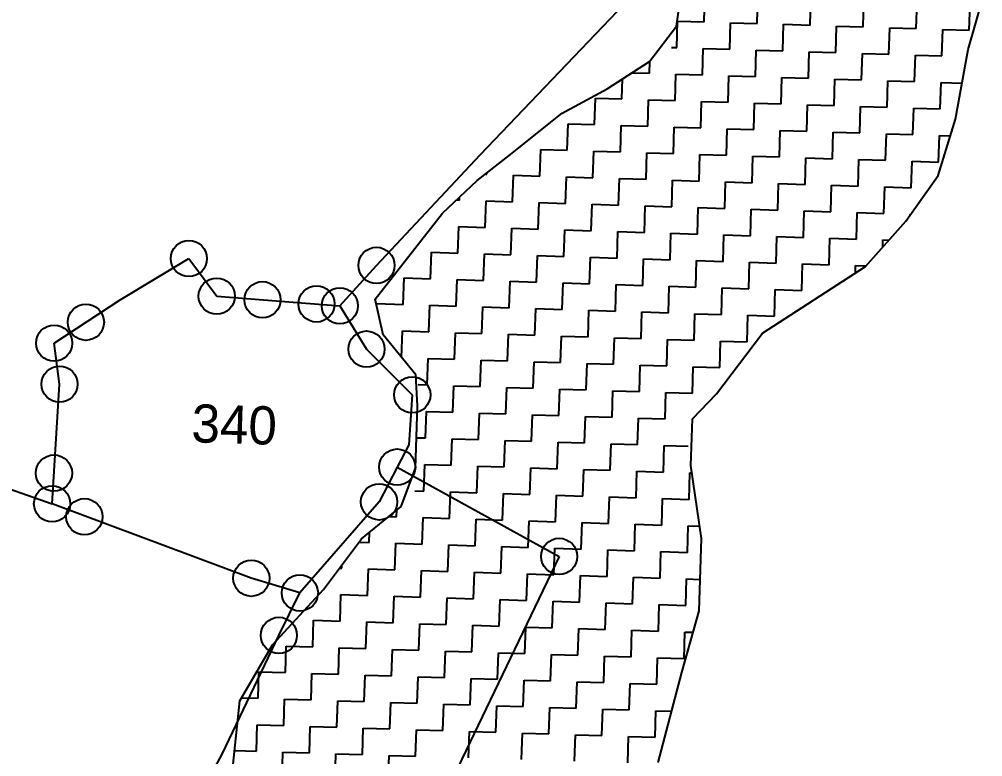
# Model space of a CAD drawing. Header units: metres. Extents: x 289133 to 292218, y 2093453 to 2100632.
# Drawn here: x 290253.3 to 290493.6, y 2095327.5 to 2095511.4 of the extents above; entities that cross this region are included whole.
import ezdxf
from ezdxf.enums import TextEntityAlignment as Align

# ---------------------------------------------------------------- set-up
doc = ezdxf.new("R2010")
doc.units = ezdxf.units.M
doc.header["$MEASUREMENT"] = 0
for name, color, linetype in [('POLY_HATCH', 12, 'Continuous'), ('POLY_PARCEL', 6, 'Continuous'), ('TEXT_PARCEL', 7, 'Continuous')]:
    doc.layers.add(name, color=color, linetype=linetype)
doc.styles.add('TEXT_MAP', font='', dxfattribs={"height": 1.8})
doc.styles.get('TEXT_MAP').set_extended_font_data('Kruti Dev 050')

msp = doc.modelspace()

# ---------------------------------------------------------------- linework, layer by layer
for centre in [(290295.59, 2095451.69), (290342.37, 2095450), (290302.52, 2095442.33), (290313.95, 2095441.43), (290327.42, 2095440.37), (290333.25, 2095439.92), (290269.9, 2095435.81), (290261.96, 2095430.61), (290339.89, 2095429.12), (290263.32, 2095420.37), (290351.32, 2095417.7), (290347.57, 2095399.7), (290261.93, 2095398.21), (290261.45, 2095390.55), (290343.02, 2095391.01), (290269.51, 2095387.32), (290387.97, 2095377.43), (290311.16, 2095371.97), (290323.29, 2095368.3), (290318.04, 2095357.74)]:
    msp.add_circle(centre, 4.51)
at = {"layer": 'POLY_HATCH'}
for p, q in [((290417.21, 2095509.63), (290418.86, 2095521.2)), ((290489.99, 2095503.81), (290493.62, 2095516.61)), ((290410.47, 2095500.8), (290417.21, 2095509.63)), ((290486.86, 2095486.47), (290489.99, 2095503.81)), ((290399.92, 2095494.03), (290410.47, 2095500.8)), ((290388.74, 2095487.92), (290399.92, 2095494.03)), ((290375.49, 2095477.36), (290388.74, 2095487.92)), ((290482.54, 2095472.4), (290486.86, 2095486.47)), ((290367.54, 2095471.15), (290375.49, 2095477.36)), ((290474.43, 2095461.03), (290482.54, 2095472.4)), ((290358.89, 2095463.03), (290367.54, 2095471.15)), ((290342.07, 2095441.6), (290358.89, 2095463.03)), ((290464.39, 2095449.72), (290474.43, 2095461.03)), ((290438.67, 2095433.09), (290464.39, 2095449.72)), ((290344.09, 2095432.64), (290342.07, 2095441.6)), ((290427.21, 2095417.96), (290438.67, 2095433.09)), ((290352.17, 2095422.7), (290344.09, 2095432.64)), ((290352.58, 2095414.94), (290352.17, 2095422.7)), ((290421.2, 2095411.69), (290427.21, 2095417.96)), ((290352.09, 2095399.46), (290352.58, 2095414.94)), ((290420.83, 2095400.07), (290421.2, 2095411.69)), ((290348.56, 2095389.88), (290352.09, 2095399.46)), ((290423.49, 2095381.91), (290420.83, 2095400.07)), ((290338.61, 2095381.8), (290348.56, 2095389.88)), ((290329.17, 2095369.18), (290338.61, 2095381.8)), ((290422.92, 2095363.84), (290423.49, 2095381.91)), ((290316.46, 2095355.37), (290329.17, 2095369.18)), ((290418.56, 2095348.48), (290422.92, 2095363.84)), ((290308.27, 2095341.42), (290316.46, 2095355.37)), ((290412.69, 2095326.06), (290418.56, 2095348.48)), ((290306.43, 2095324.04), (290308.27, 2095341.42))]:
    msp.add_line(p, q, dxfattribs=at)
at = {"layer": 'POLY_HATCH', "linetype": 'Continuous'}
for p, q in [((290424.1, 2095510.72), (290424.31, 2095517.34)), ((290437.33, 2095510.3), (290437.54, 2095516.92)), ((290450.56, 2095509.89), (290450.77, 2095516.5)), ((290463.79, 2095509.47), (290464, 2095516.09)), ((290477.03, 2095509.06), (290477.23, 2095515.67)), ((290490.26, 2095508.64), (290490.46, 2095515.25)), ((290417.28, 2095504.31), (290417.49, 2095510.93)), ((290417.49, 2095510.93), (290424.1, 2095510.72)), ((290430.51, 2095503.9), (290430.72, 2095510.51)), ((290430.72, 2095510.51), (290437.33, 2095510.3)), ((290443.74, 2095503.48), (290443.95, 2095510.1)), ((290443.95, 2095510.1), (290450.56, 2095509.89)), ((290456.97, 2095503.07), (290457.18, 2095509.68)), ((290457.18, 2095509.68), (290463.79, 2095509.47)), ((290470.2, 2095502.65), (290470.41, 2095509.26)), ((290470.41, 2095509.26), (290477.03, 2095509.06)), ((290483.43, 2095502.23), (290483.64, 2095508.85)), ((290483.64, 2095508.85), (290490.26, 2095508.64)), ((290416, 2095504.35), (290417.28, 2095504.31)), ((290423.69, 2095497.49), (290423.9, 2095504.11)), ((290423.9, 2095504.11), (290430.51, 2095503.9)), ((290436.92, 2095497.07), (290437.13, 2095503.69)), ((290437.13, 2095503.69), (290443.74, 2095503.48)), ((290450.15, 2095496.66), (290450.36, 2095503.27)), ((290450.36, 2095503.27), (290456.97, 2095503.07)), ((290463.38, 2095496.24), (290463.59, 2095502.86)), ((290463.59, 2095502.86), (290470.2, 2095502.65)), ((290410.46, 2095497.91), (290410.55, 2095500.85)), ((290476.61, 2095495.83), (290476.82, 2095502.44)), ((290476.82, 2095502.44), (290483.43, 2095502.23)), ((290406.17, 2095498.04), (290410.46, 2095497.91)), ((290403.63, 2095491.5), (290403.79, 2095496.52)), ((290416.86, 2095491.08), (290417.07, 2095497.7)), ((290417.07, 2095497.7), (290423.69, 2095497.49)), ((290430.09, 2095490.67), (290430.3, 2095497.28)), ((290430.3, 2095497.28), (290436.92, 2095497.07)), ((290443.32, 2095490.25), (290443.53, 2095496.87)), ((290443.53, 2095496.87), (290450.15, 2095496.66)), ((290456.56, 2095489.83), (290456.76, 2095496.45)), ((290456.76, 2095496.45), (290463.38, 2095496.24)), ((290469.79, 2095489.42), (290469.99, 2095496.03)), ((290469.99, 2095496.03), (290476.61, 2095495.83)), ((290483.02, 2095489), (290483.22, 2095495.62)), ((290483.22, 2095495.62), (290488.48, 2095495.45)), ((290396.81, 2095485.09), (290397.02, 2095491.71)), ((290397.02, 2095491.71), (290403.63, 2095491.5)), ((290410.04, 2095484.68), (290410.25, 2095491.29)), ((290410.25, 2095491.29), (290416.86, 2095491.08)), ((290423.27, 2095484.26), (290423.48, 2095490.88)), ((290423.48, 2095490.88), (290430.09, 2095490.67)), ((290436.5, 2095483.84), (290436.71, 2095490.46)), ((290436.71, 2095490.46), (290443.32, 2095490.25)), ((290449.73, 2095483.43), (290449.94, 2095490.04)), ((290449.94, 2095490.04), (290456.56, 2095489.83)), ((290462.96, 2095483.01), (290463.17, 2095489.63)), ((290463.17, 2095489.63), (290469.79, 2095489.42)), ((290476.19, 2095482.6), (290476.4, 2095489.21)), ((290476.4, 2095489.21), (290483.02, 2095489)), ((290389.99, 2095478.69), (290390.2, 2095485.3)), ((290390.2, 2095485.3), (290396.81, 2095485.09)), ((290403.22, 2095478.27), (290403.43, 2095484.88)), ((290403.43, 2095484.88), (290410.04, 2095484.68)), ((290416.45, 2095477.85), (290416.66, 2095484.47)), ((290416.66, 2095484.47), (290423.27, 2095484.26)), ((290429.68, 2095477.44), (290429.89, 2095484.05)), ((290429.89, 2095484.05), (290436.5, 2095483.84)), ((290442.91, 2095477.02), (290443.12, 2095483.64)), ((290443.12, 2095483.64), (290449.73, 2095483.43)), ((290456.14, 2095476.6), (290456.35, 2095483.22)), ((290456.35, 2095483.22), (290462.96, 2095483.01)), ((290469.37, 2095476.19), (290469.58, 2095482.8)), ((290469.58, 2095482.8), (290476.19, 2095482.6)), ((290482.6, 2095475.77), (290482.81, 2095482.39)), ((290482.81, 2095482.39), (290485.58, 2095482.3)), ((290383.16, 2095472.28), (290383.37, 2095478.89)), ((290383.37, 2095478.89), (290389.99, 2095478.69)), ((290396.39, 2095471.86), (290396.6, 2095478.48)), ((290396.6, 2095478.48), (290403.22, 2095478.27)), ((290409.62, 2095471.45), (290409.83, 2095478.06)), ((290409.83, 2095478.06), (290416.45, 2095477.85)), ((290422.86, 2095471.03), (290423.06, 2095477.65)), ((290423.06, 2095477.65), (290429.68, 2095477.44)), ((290436.09, 2095470.61), (290436.29, 2095477.23)), ((290436.29, 2095477.23), (290442.91, 2095477.02)), ((290449.32, 2095470.2), (290449.52, 2095476.81)), ((290449.52, 2095476.81), (290456.14, 2095476.6)), ((290462.55, 2095469.78), (290462.75, 2095476.4)), ((290462.75, 2095476.4), (290469.37, 2095476.19)), ((290475.78, 2095469.37), (290475.98, 2095475.98)), ((290475.98, 2095475.98), (290482.6, 2095475.77)), ((290369.65, 2095472.7), (290369.93, 2095472.7)), ((290369.93, 2095472.7), (290369.94, 2095472.94)), ((290376.34, 2095465.87), (290376.55, 2095472.49)), ((290376.55, 2095472.49), (290383.16, 2095472.28)), ((290389.57, 2095465.46), (290389.78, 2095472.07)), ((290389.78, 2095472.07), (290396.39, 2095471.86)), ((290402.8, 2095465.04), (290403.01, 2095471.65)), ((290403.01, 2095471.65), (290409.62, 2095471.45)), ((290416.03, 2095464.62), (290416.24, 2095471.24)), ((290416.24, 2095471.24), (290422.86, 2095471.03)), ((290429.26, 2095464.21), (290429.47, 2095470.82)), ((290429.47, 2095470.82), (290436.09, 2095470.61)), ((290442.49, 2095463.79), (290442.7, 2095470.41)), ((290442.7, 2095470.41), (290449.32, 2095470.2)), ((290455.72, 2095463.37), (290455.93, 2095469.99)), ((290455.93, 2095469.99), (290462.55, 2095469.78)), ((290468.95, 2095462.96), (290469.16, 2095469.57)), ((290469.16, 2095469.57), (290475.78, 2095469.37)), ((290363.11, 2095466.29), (290363.13, 2095467.01)), ((290362.38, 2095466.31), (290363.11, 2095466.29)), ((290369.52, 2095459.46), (290369.73, 2095466.08)), ((290369.73, 2095466.08), (290376.34, 2095465.87)), ((290382.75, 2095459.05), (290382.96, 2095465.66)), ((290382.96, 2095465.66), (290389.57, 2095465.46)), ((290395.98, 2095458.63), (290396.19, 2095465.25)), ((290396.19, 2095465.25), (290402.8, 2095465.04)), ((290409.21, 2095458.22), (290409.42, 2095464.83)), ((290409.42, 2095464.83), (290416.03, 2095464.62)), ((290422.44, 2095457.8), (290422.65, 2095464.42)), ((290422.65, 2095464.42), (290429.26, 2095464.21)), ((290435.67, 2095457.38), (290435.88, 2095464)), ((290435.88, 2095464), (290442.49, 2095463.79)), ((290448.9, 2095456.97), (290449.11, 2095463.58)), ((290449.11, 2095463.58), (290455.72, 2095463.37)), ((290462.13, 2095456.55), (290462.34, 2095463.17)), ((290462.34, 2095463.17), (290468.95, 2095462.96)), ((290475.56, 2095462.62), (290475.57, 2095462.75)), ((290475.57, 2095462.75), (290475.66, 2095462.75)), ((290362.69, 2095453.06), (290362.9, 2095459.67)), ((290362.9, 2095459.67), (290369.52, 2095459.46)), ((290375.92, 2095452.64), (290376.13, 2095459.26)), ((290376.13, 2095459.26), (290382.75, 2095459.05)), ((290389.15, 2095452.23), (290389.36, 2095458.84)), ((290389.36, 2095458.84), (290395.98, 2095458.63)), ((290402.39, 2095451.81), (290402.59, 2095458.42)), ((290402.59, 2095458.42), (290409.21, 2095458.22)), ((290415.62, 2095451.39), (290415.82, 2095458.01)), ((290415.82, 2095458.01), (290422.44, 2095457.8)), ((290428.85, 2095450.98), (290429.05, 2095457.59)), ((290429.05, 2095457.59), (290435.67, 2095457.38)), ((290442.08, 2095450.56), (290442.28, 2095457.18)), ((290442.28, 2095457.18), (290448.9, 2095456.97)), ((290455.31, 2095450.14), (290455.51, 2095456.76)), ((290455.51, 2095456.76), (290462.13, 2095456.55)), ((290468.69, 2095454.56), (290468.74, 2095456.34)), ((290468.74, 2095456.34), (290470.23, 2095456.3)), ((290355.87, 2095446.65), (290356.08, 2095453.27)), ((290356.08, 2095453.27), (290362.69, 2095453.06)), ((290369.1, 2095446.23), (290369.31, 2095452.85)), ((290369.31, 2095452.85), (290375.92, 2095452.64)), ((290382.33, 2095445.82), (290382.54, 2095452.43)), ((290382.54, 2095452.43), (290389.15, 2095452.23)), ((290395.56, 2095445.4), (290395.77, 2095452.02)), ((290395.77, 2095452.02), (290402.39, 2095451.81)), ((290408.79, 2095444.99), (290409, 2095451.6)), ((290409, 2095451.6), (290415.62, 2095451.39)), ((290422.02, 2095444.57), (290422.23, 2095451.18)), ((290422.23, 2095451.18), (290428.85, 2095450.98)), ((290435.25, 2095444.15), (290435.46, 2095450.77)), ((290435.46, 2095450.77), (290442.08, 2095450.56)), ((290448.48, 2095443.74), (290448.69, 2095450.35)), ((290448.69, 2095450.35), (290455.31, 2095450.14)), ((290461.86, 2095448.09), (290461.92, 2095449.94)), ((290461.92, 2095449.94), (290464.51, 2095449.85)), ((290349.05, 2095440.24), (290349.26, 2095446.86)), ((290349.26, 2095446.86), (290355.87, 2095446.65)), ((290362.28, 2095439.83), (290362.49, 2095446.44)), ((290362.49, 2095446.44), (290369.1, 2095446.23)), ((290375.51, 2095439.41), (290375.72, 2095446.03)), ((290375.72, 2095446.03), (290382.33, 2095445.82)), ((290388.74, 2095439), (290388.95, 2095445.61)), ((290388.95, 2095445.61), (290395.56, 2095445.4)), ((290401.97, 2095438.58), (290402.18, 2095445.19)), ((290402.18, 2095445.19), (290408.79, 2095444.99)), ((290415.2, 2095438.16), (290415.41, 2095444.78)), ((290415.41, 2095444.78), (290422.02, 2095444.57)), ((290428.43, 2095437.75), (290428.64, 2095444.36)), ((290428.64, 2095444.36), (290435.25, 2095444.15)), ((290441.66, 2095437.33), (290441.87, 2095443.95)), ((290441.87, 2095443.95), (290448.48, 2095443.74)), ((290342.42, 2095440.04), (290342.43, 2095440.45)), ((290342.43, 2095440.45), (290349.05, 2095440.24)), ((290355.45, 2095433.42), (290355.66, 2095440.04)), ((290355.66, 2095440.04), (290362.28, 2095439.83)), ((290368.69, 2095433), (290368.89, 2095439.62)), ((290368.89, 2095439.62), (290375.51, 2095439.41)), ((290381.92, 2095432.59), (290382.12, 2095439.2)), ((290382.12, 2095439.2), (290388.74, 2095439)), ((290395.15, 2095432.17), (290395.35, 2095438.79)), ((290395.35, 2095438.79), (290401.97, 2095438.58)), ((290408.38, 2095431.76), (290408.58, 2095438.37)), ((290408.58, 2095438.37), (290415.2, 2095438.16)), ((290421.61, 2095431.34), (290421.81, 2095437.95)), ((290421.81, 2095437.95), (290428.43, 2095437.75)), ((290434.84, 2095430.92), (290435.04, 2095437.54)), ((290435.04, 2095437.54), (290441.66, 2095437.33)), ((290348.63, 2095427.06), (290348.84, 2095433.63)), ((290348.84, 2095433.63), (290355.45, 2095433.42)), ((290361.86, 2095426.6), (290362.07, 2095433.21)), ((290362.07, 2095433.21), (290368.69, 2095433)), ((290375.09, 2095426.18), (290375.3, 2095432.8)), ((290375.3, 2095432.8), (290381.92, 2095432.59)), ((290388.32, 2095425.76), (290388.53, 2095432.38)), ((290388.53, 2095432.38), (290395.15, 2095432.17)), ((290401.55, 2095425.35), (290401.76, 2095431.96)), ((290401.76, 2095431.96), (290408.38, 2095431.76)), ((290414.78, 2095424.93), (290414.99, 2095431.55)), ((290414.99, 2095431.55), (290421.61, 2095431.34)), ((290428.01, 2095424.52), (290428.22, 2095431.13)), ((290428.22, 2095431.13), (290434.84, 2095430.92)), ((290355.04, 2095420.19), (290355.25, 2095426.81)), ((290355.25, 2095426.81), (290361.86, 2095426.6)), ((290368.27, 2095419.77), (290368.48, 2095426.39)), ((290368.48, 2095426.39), (290375.09, 2095426.18)), ((290381.5, 2095419.36), (290381.71, 2095425.97)), ((290381.71, 2095425.97), (290388.32, 2095425.76)), ((290394.73, 2095418.94), (290394.94, 2095425.56)), ((290394.94, 2095425.56), (290401.55, 2095425.35)), ((290407.96, 2095418.53), (290408.17, 2095425.14)), ((290408.17, 2095425.14), (290414.78, 2095424.93)), ((290421.19, 2095418.11), (290421.4, 2095424.72)), ((290421.4, 2095424.72), (290428.01, 2095424.52)), ((290352.74, 2095420.26), (290355.04, 2095420.19)), ((290361.45, 2095413.37), (290361.65, 2095419.98)), ((290361.65, 2095419.98), (290368.27, 2095419.77)), ((290374.68, 2095412.95), (290374.88, 2095419.57)), ((290374.88, 2095419.57), (290381.5, 2095419.36)), ((290387.91, 2095412.53), (290388.11, 2095419.15)), ((290388.11, 2095419.15), (290394.73, 2095418.94)), ((290401.14, 2095412.12), (290401.34, 2095418.73)), ((290401.34, 2095418.73), (290407.96, 2095418.53)), ((290414.37, 2095411.7), (290414.57, 2095418.32)), ((290414.57, 2095418.32), (290421.19, 2095418.11)), ((290354.62, 2095406.96), (290354.83, 2095413.58)), ((290354.83, 2095413.58), (290361.45, 2095413.37)), ((290367.85, 2095406.54), (290368.06, 2095413.16)), ((290368.06, 2095413.16), (290374.68, 2095412.95)), ((290381.08, 2095406.13), (290381.29, 2095412.74)), ((290381.29, 2095412.74), (290387.91, 2095412.53)), ((290394.31, 2095405.71), (290394.52, 2095412.33)), ((290394.52, 2095412.33), (290401.14, 2095412.12)), ((290407.54, 2095405.29), (290407.75, 2095411.91)), ((290407.75, 2095411.91), (290414.37, 2095411.7)), ((290420.98, 2095411.49), (290421.01, 2095411.49)), ((290420.98, 2095411.46), (290420.98, 2095411.49)), ((290352.33, 2095407.03), (290354.62, 2095406.96)), ((290361.03, 2095400.14), (290361.24, 2095406.75)), ((290361.24, 2095406.75), (290367.85, 2095406.54)), ((290374.26, 2095399.72), (290374.47, 2095406.34)), ((290374.47, 2095406.34), (290381.08, 2095406.13)), ((290387.49, 2095399.3), (290387.7, 2095405.92)), ((290387.7, 2095405.92), (290394.31, 2095405.71)), ((290400.72, 2095398.89), (290400.93, 2095405.5)), ((290400.93, 2095405.5), (290407.54, 2095405.29)), ((290413.95, 2095398.47), (290414.16, 2095405.09)), ((290414.16, 2095405.09), (290420.13, 2095404.9)), ((290354.21, 2095393.73), (290354.41, 2095400.34)), ((290354.41, 2095400.34), (290361.03, 2095400.14)), ((290367.44, 2095393.31), (290367.64, 2095399.93)), ((290367.64, 2095399.93), (290374.26, 2095399.72)), ((290380.67, 2095392.9), (290380.87, 2095399.51)), ((290380.87, 2095399.51), (290387.49, 2095399.3)), ((290393.9, 2095392.48), (290394.11, 2095399.1)), ((290394.11, 2095399.1), (290400.72, 2095398.89)), ((290407.13, 2095392.06), (290407.34, 2095398.68)), ((290407.34, 2095398.68), (290413.95, 2095398.47)), ((290420.36, 2095391.65), (290420.57, 2095398.26)), ((290420.57, 2095398.26), (290421.1, 2095398.25)), ((290351.91, 2095393.8), (290354.21, 2095393.73)), ((290360.61, 2095386.91), (290360.82, 2095393.52)), ((290360.82, 2095393.52), (290367.44, 2095393.31)), ((290373.84, 2095386.49), (290374.05, 2095393.11)), ((290374.05, 2095393.11), (290380.67, 2095392.9)), ((290387.07, 2095386.07), (290387.28, 2095392.69)), ((290387.28, 2095392.69), (290393.9, 2095392.48)), ((290400.3, 2095385.66), (290400.51, 2095392.27)), ((290400.51, 2095392.27), (290407.13, 2095392.06)), ((290413.53, 2095385.24), (290413.74, 2095391.86)), ((290413.74, 2095391.86), (290420.36, 2095391.65)), ((290345.48, 2095387.38), (290347.38, 2095387.32)), ((290347.38, 2095387.32), (290347.43, 2095388.97)), ((290353.79, 2095380.5), (290354, 2095387.11)), ((290354, 2095387.11), (290360.61, 2095386.91)), ((290367.02, 2095380.08), (290367.23, 2095386.7)), ((290367.23, 2095386.7), (290373.84, 2095386.49)), ((290380.25, 2095379.67), (290380.46, 2095386.28)), ((290380.46, 2095386.28), (290387.07, 2095386.07)), ((290393.48, 2095379.25), (290393.69, 2095385.87)), ((290393.69, 2095385.87), (290400.3, 2095385.66)), ((290406.71, 2095378.83), (290406.92, 2095385.45)), ((290406.92, 2095385.45), (290413.53, 2095385.24)), ((290419.94, 2095378.42), (290420.15, 2095385.03)), ((290420.15, 2095385.03), (290423.05, 2095384.94)), ((290340.56, 2095380.92), (290340.64, 2095383.44)), ((290338.01, 2095381), (290340.56, 2095380.92)), ((290346.97, 2095374.09), (290347.17, 2095380.71)), ((290347.17, 2095380.71), (290353.79, 2095380.5)), ((290360.2, 2095373.68), (290360.4, 2095380.29)), ((290360.4, 2095380.29), (290367.02, 2095380.08)), ((290373.43, 2095373.26), (290373.64, 2095379.87)), ((290373.64, 2095379.87), (290380.25, 2095379.67)), ((290386.66, 2095372.84), (290386.87, 2095379.46)), ((290386.87, 2095379.46), (290393.48, 2095379.25)), ((290399.89, 2095372.43), (290400.1, 2095379.04)), ((290400.1, 2095379.04), (290406.71, 2095378.83)), ((290413.12, 2095372.01), (290413.33, 2095378.63)), ((290413.33, 2095378.63), (290419.94, 2095378.42)), ((290333.74, 2095374.51), (290333.76, 2095375.31)), ((290333.17, 2095374.53), (290333.74, 2095374.51)), ((290340.14, 2095367.69), (290340.35, 2095374.3)), ((290340.35, 2095374.3), (290346.97, 2095374.09)), ((290353.37, 2095367.27), (290353.58, 2095373.88)), ((290353.58, 2095373.88), (290360.2, 2095373.68)), ((290366.6, 2095366.85), (290366.81, 2095373.47)), ((290366.81, 2095373.47), (290373.43, 2095373.26)), ((290379.83, 2095366.44), (290380.04, 2095373.05)), ((290380.04, 2095373.05), (290386.66, 2095372.84)), ((290393.06, 2095366.02), (290393.27, 2095372.64)), ((290393.27, 2095372.64), (290399.89, 2095372.43)), ((290406.29, 2095365.6), (290406.5, 2095372.22)), ((290406.5, 2095372.22), (290413.12, 2095372.01)), ((290419.53, 2095365.19), (290419.73, 2095371.8)), ((290419.73, 2095371.8), (290423.17, 2095371.69)), ((290333.32, 2095361.28), (290333.53, 2095367.89)), ((290333.53, 2095367.89), (290340.14, 2095367.69)), ((290346.55, 2095360.86), (290346.76, 2095367.48)), ((290346.76, 2095367.48), (290353.37, 2095367.27)), ((290359.78, 2095360.45), (290359.99, 2095367.06)), ((290359.99, 2095367.06), (290366.6, 2095366.85)), ((290373.01, 2095360.03), (290373.22, 2095366.64)), ((290373.22, 2095366.64), (290379.83, 2095366.44)), ((290386.24, 2095359.61), (290386.45, 2095366.23)), ((290386.45, 2095366.23), (290393.06, 2095366.02)), ((290399.47, 2095359.2), (290399.68, 2095365.81)), ((290399.68, 2095365.81), (290406.29, 2095365.6)), ((290412.7, 2095358.78), (290412.91, 2095365.4)), ((290412.91, 2095365.4), (290419.53, 2095365.19)), ((290326.5, 2095354.87), (290326.7, 2095361.49)), ((290326.7, 2095361.49), (290333.32, 2095361.28)), ((290339.73, 2095354.45), (290339.94, 2095361.07)), ((290339.94, 2095361.07), (290346.55, 2095360.86)), ((290352.96, 2095354.04), (290353.17, 2095360.65)), ((290353.17, 2095360.65), (290359.78, 2095360.45)), ((290366.19, 2095353.62), (290366.4, 2095360.24)), ((290366.4, 2095360.24), (290373.01, 2095360.03)), ((290379.42, 2095353.21), (290379.63, 2095359.82)), ((290379.63, 2095359.82), (290386.24, 2095359.61)), ((290392.65, 2095352.79), (290392.86, 2095359.41)), ((290392.86, 2095359.41), (290399.47, 2095359.2)), ((290405.88, 2095352.37), (290406.09, 2095358.99)), ((290406.09, 2095358.99), (290412.7, 2095358.78)), ((290419.11, 2095351.96), (290419.32, 2095358.57)), ((290419.32, 2095358.57), (290421.19, 2095358.51)), ((290319.67, 2095348.46), (290319.88, 2095355.08)), ((290319.88, 2095355.08), (290326.5, 2095354.87)), ((290332.9, 2095348.05), (290333.11, 2095354.66)), ((290333.11, 2095354.66), (290339.73, 2095354.45)), ((290346.13, 2095347.63), (290346.34, 2095354.25)), ((290346.34, 2095354.25), (290352.96, 2095354.04)), ((290359.36, 2095347.22), (290359.57, 2095353.83)), ((290359.57, 2095353.83), (290366.19, 2095353.62)), ((290372.59, 2095346.8), (290372.8, 2095353.41)), ((290372.8, 2095353.41), (290379.42, 2095353.21)), ((290385.82, 2095346.38), (290386.03, 2095353)), ((290386.03, 2095353), (290392.65, 2095352.79)), ((290399.06, 2095345.97), (290399.26, 2095352.58)), ((290399.26, 2095352.58), (290405.88, 2095352.37)), ((290412.29, 2095345.55), (290412.49, 2095352.17)), ((290412.49, 2095352.17), (290419.11, 2095351.96)), ((290312.85, 2095342.06), (290313.06, 2095348.67)), ((290313.06, 2095348.67), (290319.67, 2095348.46)), ((290326.08, 2095341.64), (290326.29, 2095348.26)), ((290326.29, 2095348.26), (290332.9, 2095348.05)), ((290339.31, 2095341.22), (290339.52, 2095347.84)), ((290339.52, 2095347.84), (290346.13, 2095347.63)), ((290352.54, 2095340.81), (290352.75, 2095347.42)), ((290352.75, 2095347.42), (290359.36, 2095347.22)), ((290365.77, 2095340.39), (290365.98, 2095347.01)), ((290365.98, 2095347.01), (290372.59, 2095346.8)), ((290379, 2095339.98), (290379.21, 2095346.59)), ((290379.21, 2095346.59), (290385.82, 2095346.38)), ((290392.23, 2095339.56), (290392.44, 2095346.17)), ((290392.44, 2095346.17), (290399.06, 2095345.97)), ((290405.46, 2095339.14), (290405.67, 2095345.76)), ((290405.67, 2095345.76), (290412.29, 2095345.55)), ((290308.72, 2095342.19), (290312.85, 2095342.06)), ((290319.26, 2095335.23), (290319.47, 2095341.85)), ((290319.47, 2095341.85), (290326.08, 2095341.64)), ((290332.49, 2095334.82), (290332.7, 2095341.43)), ((290332.7, 2095341.43), (290339.31, 2095341.22)), ((290345.72, 2095334.4), (290345.93, 2095341.02)), ((290345.93, 2095341.02), (290352.54, 2095340.81)), ((290358.95, 2095333.99), (290359.16, 2095340.6)), ((290359.16, 2095340.6), (290365.77, 2095340.39)), ((290372.18, 2095333.57), (290372.39, 2095340.18)), ((290372.39, 2095340.18), (290379, 2095339.98)), ((290385.41, 2095333.15), (290385.62, 2095339.77)), ((290385.62, 2095339.77), (290392.23, 2095339.56)), ((290398.64, 2095332.74), (290398.85, 2095339.35)), ((290398.85, 2095339.35), (290405.46, 2095339.14)), ((290411.87, 2095332.32), (290412.08, 2095338.94)), ((290412.08, 2095338.94), (290416.03, 2095338.81)), ((290312.43, 2095328.83), (290312.64, 2095335.44)), ((290312.64, 2095335.44), (290319.26, 2095335.23)), ((290325.66, 2095328.41), (290325.87, 2095335.03)), ((290325.87, 2095335.03), (290332.49, 2095334.82)), ((290338.89, 2095327.99), (290339.1, 2095334.61)), ((290339.1, 2095334.61), (290345.72, 2095334.4)), ((290352.12, 2095327.58), (290352.33, 2095334.19)), ((290352.33, 2095334.19), (290358.95, 2095333.99)), ((290365.35, 2095327.16), (290365.56, 2095333.78)), ((290365.56, 2095333.78), (290372.18, 2095333.57)), ((290378.59, 2095326.75), (290378.79, 2095333.36)), ((290378.79, 2095333.36), (290385.41, 2095333.15)), ((290391.82, 2095326.33), (290392.02, 2095332.94)), ((290392.02, 2095332.94), (290398.64, 2095332.74)), ((290405.05, 2095325.91), (290405.25, 2095332.53)), ((290405.25, 2095332.53), (290411.87, 2095332.32)), ((290306.96, 2095329), (290312.43, 2095328.83)), ((290318.84, 2095322), (290319.05, 2095328.62)), ((290319.05, 2095328.62), (290325.66, 2095328.41)), ((290332.07, 2095321.59), (290332.28, 2095328.2)), ((290332.28, 2095328.2), (290338.89, 2095327.99)), ((290345.3, 2095321.17), (290345.51, 2095327.79)), ((290345.51, 2095327.79), (290352.12, 2095327.58))]:
    msp.add_line(p, q, dxfattribs=at)
at = {"layer": 'POLY_PARCEL'}
for p, q in [((290368.27, 2095477.58), (290413.31, 2095524.76)), ((290342.37, 2095450), (290368.27, 2095477.58)), ((290278.42, 2095441.4), (290295.59, 2095451.69)), ((290295.59, 2095451.69), (290302.52, 2095442.33)), ((290333.25, 2095439.92), (290342.37, 2095450)), ((290261.96, 2095430.61), (290278.42, 2095441.4)), ((290302.52, 2095442.33), (290333.25, 2095439.92)), ((290333.25, 2095439.92), (290339.89, 2095429.12)), ((290263.32, 2095420.37), (290261.96, 2095430.61)), ((290339.89, 2095429.12), (290351.32, 2095417.7)), ((290261.45, 2095390.55), (290263.32, 2095420.37)), ((290351.32, 2095417.7), (290350.45, 2095405.21)), ((290350.45, 2095405.21), (290347.57, 2095399.7)), ((290226.43, 2095402.86), (290261.45, 2095390.55)), ((290347.57, 2095399.7), (290343.02, 2095391.01)), ((290347.57, 2095399.7), (290387.97, 2095377.43)), ((290311.16, 2095371.97), (290261.45, 2095390.55)), ((290343.02, 2095391.01), (290323.29, 2095368.3)), ((290387.97, 2095377.43), (290361.7, 2095322.68)), ((290323.29, 2095368.3), (290311.16, 2095371.97)), ((290318.04, 2095357.74), (290323.29, 2095368.3)), ((290303.87, 2095328.11), (290318.04, 2095357.74)), ((290290.58, 2095303.51), (290303.87, 2095328.11))]:
    msp.add_line(p, q, dxfattribs=at)

# ---------------------------------------------------------------- texts
at = {"layer": 'TEXT_PARCEL', "style": 'TEXT_MAP'}
msp.add_text('340', height=9.531, rotation=358.1979, dxfattribs=at).set_placement((290306.91, 2095410.33), align=Align.MIDDLE)

doc.saveas('drawing.dxf')
